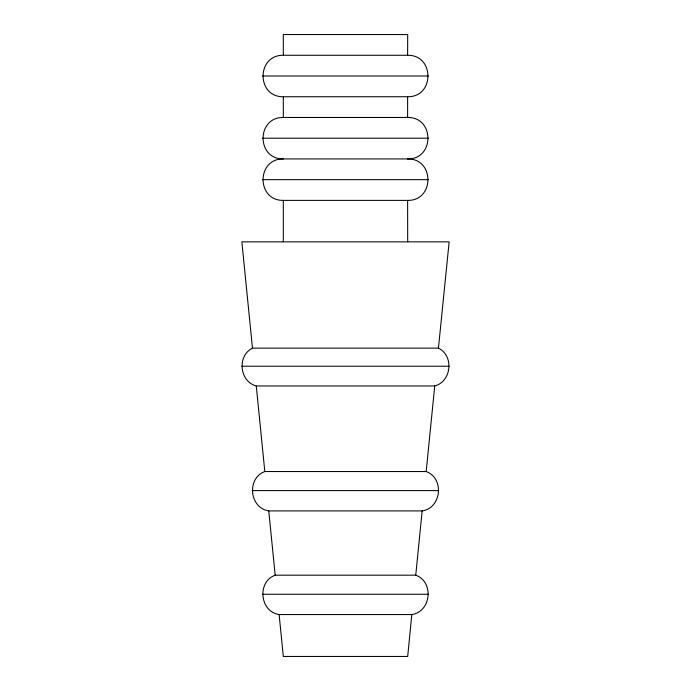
<?xml version="1.0" encoding="UTF-8"?>
<svg xmlns="http://www.w3.org/2000/svg" width="691" height="691" viewBox="0 0 691 691"><rect width="100%" height="100%" fill="white"/><g stroke="black" fill="none" stroke-linecap="round" stroke-linejoin="round"><path stroke-width="1.04" d="M252.474 348.126L241.85 241.85L449.15 241.85L438.448 348.126C454.125 355.753 451.629 381.484 434.734 385.975L256.266 385.975C239.388 381.467 236.892 355.865 252.474 348.126L438.526 348.126M422.244 510.908L268.756 510.908C249.382 507.963 246.488 478.241 264.817 471.538L426.183 471.538C444.538 478.241 441.601 508.058 422.166 510.908L415.749 575.188C434.181 581.796 431.253 611.708 411.81 614.558L407.69 656.45L283.31 656.45L279.121 614.558C259.747 611.613 256.853 581.891 275.182 575.188L415.818 575.188M407.69 96.74L283.31 96.74C256.344 97.146 256.344 54.874 283.31 55.28L407.69 55.28M407.69 158.93L283.31 158.93C256.344 159.336 256.344 117.064 283.31 117.47L407.69 117.47M407.69 200.39L283.31 200.39C256.344 200.796 256.344 158.524 283.31 158.93M283.31 55.28L283.31 34.55L407.69 34.55L407.621 55.28C434.674 54.788 434.674 97.232 407.621 96.74L407.621 117.47C434.674 116.978 434.674 159.422 407.621 158.93C434.674 158.438 434.674 200.882 407.621 200.39L407.69 241.85M426.183 471.538L434.734 385.975M262.58 76.01L428.42 76.01M262.58 138.2L428.42 138.2M262.58 179.66L428.42 179.66M241.85 366.23L449.15 366.23M252.215 490.61L438.785 490.61M262.58 594.26L428.42 594.26M279.121 614.558L411.879 614.558M256.266 385.975L264.817 471.538M268.756 510.908L275.182 575.188M283.31 96.74L283.31 117.47M283.31 200.39L283.31 241.85"/></g></svg>
